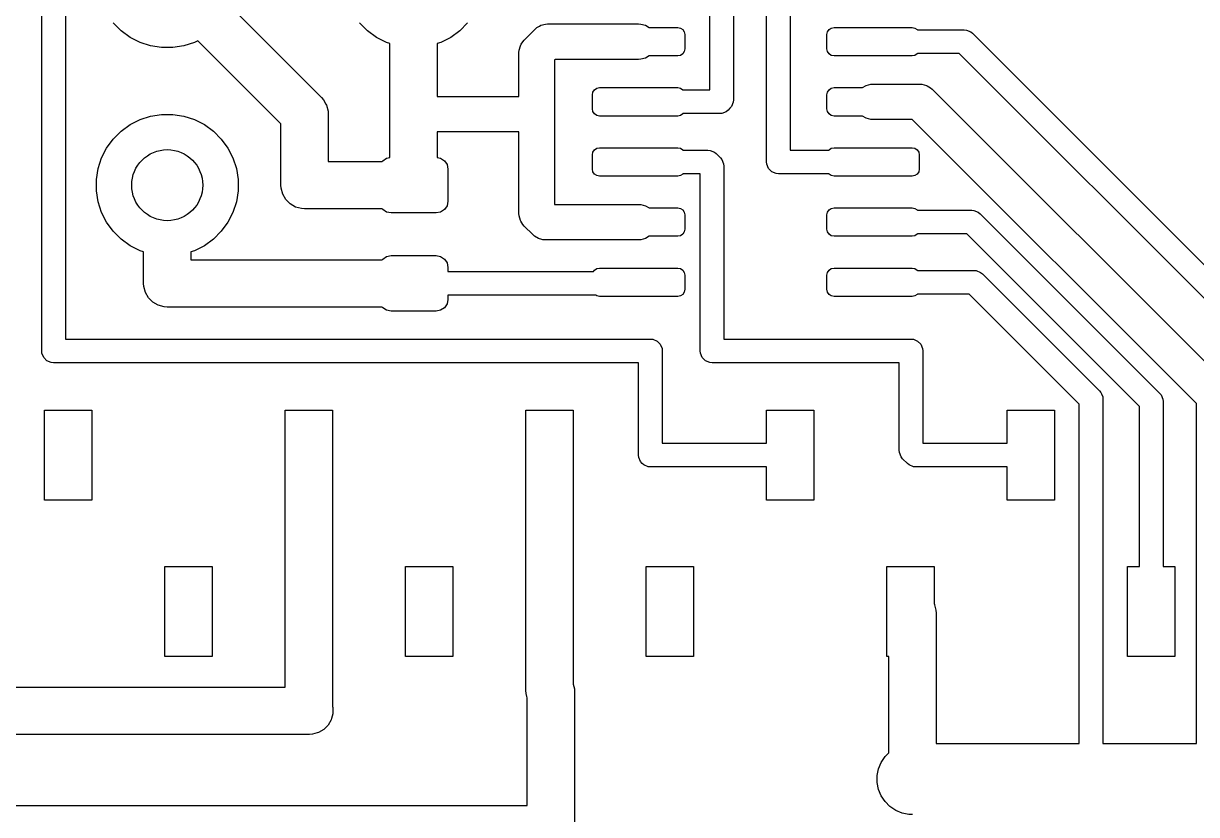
# Model space of a CAD drawing. Header units: millimetres. Extents: x 112.3 to 187.7, y -128.1 to -63.8.
# Drawn here: x 126.07 to 150.83, y -95.49 to -78.78 of the extents above; entities that cross this region are included whole.
import ezdxf

# ---------------------------------------------------------------- set-up
doc = ezdxf.new("R2010")
doc.units = ezdxf.units.MM
doc.layers.add('F.Cu', color=13, linetype='CONTINUOUS', true_color=0xc83434)

msp = doc.modelspace()

# ---------------------------------------------------------------- linework, layer by layer
at = {"layer": 'F.Cu', "linetype": 'CONTINUOUS'}
for p, q in [((126.45, -85.7), (126.45, -75.3)), ((141.05, -75.3), (141.05, -80.4)), ((141.75, -81.71), (141.75, -75.403553)), ((142.25, -75.3), (142.25, -81.46)), ((126.95, -75.55), (126.95, -85.45)), ((140.55, -80.19), (140.55, -75.55)), ((130.450482, -78.443376), (132.353553, -80.346446)), ((128.125828, -78.940609), (127.959391, -78.774172)), ((128.316252, -79.07896), (128.125828, -78.940609)), ((133.325828, -78.940609), (133.159391, -78.774172)), ((133.516252, -79.07896), (133.325828, -78.940609)), ((135.274172, -78.940609), (135.083748, -79.07896)), ((135.440609, -78.774172), (135.274172, -78.940609)), ((136.634835, -79.134835), (136.864835, -78.904835)), ((136.864835, -78.904835), (136.901705, -78.8725)), ((136.901705, -78.8725), (136.901714, -78.872492)), ((136.901714, -78.872492), (136.955462, -78.841461)), ((136.955462, -78.841461), (136.986493, -78.823545)), ((136.986493, -78.823545), (137.081053, -78.798208)), ((137.081053, -78.798208), (137.13, -78.795)), ((137.13, -78.795), (139.05, -78.795)), ((139.05, -78.795), (139.098947, -78.798208)), ((139.098947, -78.798208), (139.193506, -78.823545)), ((139.193506, -78.823545), (139.27397, -78.87)), ((139.27397, -78.87), (139.875, -78.87)), ((139.875, -78.87), (139.932403, -78.881418)), ((139.932403, -78.881418), (139.981066, -78.913934)), ((139.981066, -78.913934), (140.013582, -78.962597)), ((140.013582, -78.962597), (140.025, -79.02)), ((143.025, -79.02), (143.036418, -78.962597)), ((143.036418, -78.962597), (143.068934, -78.913934)), ((143.068934, -78.913934), (143.117597, -78.881418)), ((143.117597, -78.881418), (143.175, -78.87)), ((143.175, -78.87), (144.825, -78.87)), ((144.825, -78.87), (144.882403, -78.881418)), ((144.882403, -78.881418), (144.931066, -78.913934)), ((144.931066, -78.913934), (144.935119, -78.92)), ((144.935119, -78.92), (145.92, -78.92)), ((145.92, -78.92), (145.968773, -78.924804)), ((145.968773, -78.924804), (146.058893, -78.962133)), ((146.058893, -78.962133), (146.058897, -78.962137)), ((146.058897, -78.962137), (146.096777, -78.993223)), ((128.525975, -79.185819), (128.316252, -79.07896)), ((128.749832, -79.258555), (128.525975, -79.185819)), ((129.674025, -79.185819), (129.450168, -79.258555)), ((129.743376, -79.150482), (129.674025, -79.185819)), ((131.5, -80.907106), (129.743376, -79.150482)), ((133.725975, -79.185819), (133.516252, -79.07896)), ((133.8, -79.209871), (133.725975, -79.185819)), ((133.8, -80.7), (133.8, -79.209871)), ((134.874025, -79.185819), (134.8, -79.209871)), ((134.8, -79.209871), (134.8, -80.325)), ((135.083748, -79.07896), (134.874025, -79.185819)), ((136.553545, -79.256493), (136.572754, -79.223223)), ((136.572754, -79.223223), (136.602492, -79.171714)), ((136.602492, -79.171714), (136.6025, -79.171705)), ((136.6025, -79.171705), (136.634835, -79.134835)), ((140.025, -79.02), (140.025, -79.32)), ((143.025, -79.32), (143.025, -79.02)), ((146.096777, -78.993223), (153.776777, -86.673223)), ((128.982311, -79.295376), (128.749832, -79.258555)), ((129.217689, -79.295376), (128.982311, -79.295376)), ((129.450168, -79.258555), (129.217689, -79.295376)), ((136.525, -79.4), (136.528207, -79.351068)), ((136.525, -80.325), (136.525, -79.4)), ((136.528207, -79.351053), (136.553545, -79.256493)), ((136.528207, -79.351068), (136.528207, -79.351053)), ((139.27397, -79.47), (139.193506, -79.516455)), ((139.875, -79.47), (139.27397, -79.47)), ((139.932403, -79.458582), (139.875, -79.47)), ((139.981066, -79.426066), (139.932403, -79.458582)), ((140.013582, -79.377403), (139.981066, -79.426066)), ((140.025, -79.32), (140.013582, -79.377403)), ((143.036418, -79.377403), (143.025, -79.32)), ((143.068934, -79.426066), (143.036418, -79.377403)), ((143.117597, -79.458582), (143.068934, -79.426066)), ((143.175, -79.47), (143.117597, -79.458582)), ((144.825, -79.47), (143.175, -79.47)), ((144.882403, -79.458582), (144.825, -79.47)), ((144.931066, -79.426066), (144.882403, -79.458582)), ((144.935119, -79.42), (144.931066, -79.426066)), ((145.816446, -79.42), (144.935119, -79.42)), ((153.35, -86.953554), (145.816446, -79.42)), ((137.28533, -79.545), (137.275, -79.55533)), ((137.275, -79.55533), (137.275, -80.7)), ((139.05, -79.545), (137.28533, -79.545)), ((139.098947, -79.541792), (139.05, -79.545)), ((139.193506, -79.516455), (139.098947, -79.541792)), ((138.086418, -80.232597), (138.118934, -80.183934)), ((138.118934, -80.183934), (138.167597, -80.151418)), ((138.167597, -80.151418), (138.225, -80.14)), ((138.225, -80.14), (139.875, -80.14)), ((139.875, -80.14), (139.932403, -80.151418)), ((139.932403, -80.151418), (139.981066, -80.183934)), ((139.981066, -80.183934), (139.985119, -80.19)), ((139.985119, -80.19), (140.55, -80.19)), ((143.036418, -80.232597), (143.068934, -80.183934)), ((143.068934, -80.183934), (143.117597, -80.151418)), ((143.117597, -80.151418), (143.175, -80.14)), ((143.175, -80.14), (143.77603, -80.14)), ((143.77603, -80.14), (143.856494, -80.093545)), ((143.856494, -80.093545), (143.951053, -80.068208)), ((143.951053, -80.068208), (144, -80.065)), ((144, -80.065), (144.981948, -80.065)), ((144.981948, -80.065), (145.03088, -80.068207)), ((145.03088, -80.068207), (145.030895, -80.068207)), ((145.030895, -80.068207), (145.125455, -80.093545)), ((145.125455, -80.093545), (145.138762, -80.101228)), ((145.138762, -80.101228), (145.210234, -80.142492)), ((145.210234, -80.142492), (145.210242, -80.1425)), ((145.210242, -80.1425), (145.247113, -80.174835)), ((145.247113, -80.174835), (151.465165, -86.392887)), ((132.353553, -80.346446), (132.396668, -80.39561)), ((132.396668, -80.39561), (132.396677, -80.395619)), ((132.396677, -80.395619), (132.450459, -80.488772)), ((134.8, -80.325), (136.525, -80.325)), ((138.075, -80.29), (138.086418, -80.232597)), ((138.075, -80.59), (138.075, -80.29)), ((141.045197, -80.448772), (141.007868, -80.538892)), ((141.05, -80.4), (141.045197, -80.448762)), ((141.045197, -80.448762), (141.045197, -80.448772)), ((143.025, -80.29), (143.036418, -80.232597)), ((143.025, -80.59), (143.025, -80.29)), ((128.749832, -80.741445), (128.982311, -80.704624)), ((128.982311, -80.704624), (129.217689, -80.704624)), ((129.217689, -80.704624), (129.450168, -80.741445)), ((132.450459, -80.488772), (132.46194, -80.508658)), ((132.46194, -80.508658), (132.495723, -80.634737)), ((132.495723, -80.634737), (132.495723, -80.634752)), ((132.495723, -80.634752), (132.5, -80.7)), ((132.5, -80.7), (132.5, -81.7)), ((133.8, -81.617472), (133.8, -80.7)), ((137.275, -80.7), (137.275, -82.605)), ((138.086418, -80.647403), (138.075, -80.59)), ((138.118934, -80.696066), (138.086418, -80.647403)), ((138.167597, -80.728582), (138.118934, -80.696066)), ((139.981066, -80.696066), (139.932403, -80.728582)), ((139.985119, -80.69), (139.981066, -80.696066)), ((140.76, -80.69), (139.985119, -80.69)), ((140.808773, -80.685196), (140.76, -80.69)), ((140.898893, -80.647867), (140.808773, -80.685196)), ((140.898897, -80.647862), (140.898893, -80.647867)), ((140.936777, -80.616777), (140.898897, -80.647862)), ((140.976777, -80.576776), (140.936777, -80.616777)), ((141.007868, -80.538892), (140.976777, -80.576776)), ((143.036418, -80.647403), (143.025, -80.59)), ((143.068934, -80.696066), (143.036418, -80.647403)), ((143.117597, -80.728582), (143.068934, -80.696066)), ((128.125828, -81.059391), (128.316252, -80.92104)), ((128.316252, -80.92104), (128.525975, -80.814181)), ((128.525975, -80.814181), (128.749832, -80.741445)), ((129.450168, -80.741445), (129.674025, -80.814181)), ((129.674025, -80.814181), (129.883748, -80.92104)), ((129.883748, -80.92104), (130.074172, -81.059391)), ((131.5, -82.2), (131.5, -80.907106)), ((138.225, -80.74), (138.167597, -80.728582)), ((139.875, -80.74), (138.225, -80.74)), ((139.932403, -80.728582), (139.875, -80.74)), ((143.175, -80.74), (143.117597, -80.728582)), ((143.77603, -80.74), (143.175, -80.74)), ((143.856494, -80.786455), (143.77603, -80.74)), ((143.951053, -80.811792), (143.856494, -80.786455)), ((144, -80.815), (143.951053, -80.811792)), ((144.826618, -80.815), (144, -80.815)), ((150.825, -86.813382), (144.826618, -80.815)), ((127.959391, -81.225828), (128.125828, -81.059391)), ((130.074172, -81.059391), (130.240609, -81.225828)), ((136.525, -81.075), (134.8, -81.075)), ((134.8, -81.075), (134.8, -81.617472)), ((136.525, -82.8), (136.525, -81.075)), ((127.714181, -81.625975), (127.82104, -81.416252)), ((127.82104, -81.416252), (127.959391, -81.225828)), ((130.240609, -81.225828), (130.37896, -81.416252)), ((130.37896, -81.416252), (130.485819, -81.625975)), ((138.086418, -81.502597), (138.118934, -81.453934)), ((138.118934, -81.453934), (138.167597, -81.421418)), ((138.167597, -81.421418), (138.225, -81.41)), ((138.225, -81.41), (139.875, -81.41)), ((139.875, -81.41), (139.932403, -81.421418)), ((139.932403, -81.421418), (139.981066, -81.453934)), ((139.981066, -81.453934), (139.985119, -81.46)), ((139.985119, -81.46), (140.51, -81.46)), ((140.51, -81.46), (140.558773, -81.464804)), ((140.558773, -81.464804), (140.648893, -81.502133)), ((142.25, -81.46), (143.064881, -81.46)), ((143.064881, -81.46), (143.068934, -81.453934)), ((143.068934, -81.453934), (143.117597, -81.421418)), ((143.117597, -81.421418), (143.175, -81.41)), ((143.175, -81.41), (144.825, -81.41)), ((144.825, -81.41), (144.882403, -81.421418)), ((144.882403, -81.421418), (144.931066, -81.453934)), ((144.931066, -81.453934), (144.963582, -81.502597)), ((127.641445, -81.849832), (127.714181, -81.625975)), ((130.485819, -81.625975), (130.558555, -81.849832)), ((132.5, -81.7), (133.638683, -81.7)), ((133.638683, -81.7), (133.648223, -81.685723)), ((133.648223, -81.685723), (133.729329, -81.63153)), ((133.729329, -81.63153), (133.8, -81.617472)), ((134.8, -81.617472), (134.870671, -81.63153)), ((134.870671, -81.63153), (134.951777, -81.685723)), ((134.951777, -81.685723), (135.00597, -81.766829)), ((138.075, -81.56), (138.086418, -81.502597)), ((138.075, -81.86), (138.075, -81.56)), ((140.648893, -81.502133), (140.648897, -81.502137)), ((140.648897, -81.502137), (140.686777, -81.533223)), ((140.686777, -81.533223), (140.776777, -81.623223)), ((140.776777, -81.623223), (140.807862, -81.661102)), ((140.807862, -81.661102), (140.807867, -81.661107)), ((140.807867, -81.661107), (140.845196, -81.751227)), ((141.754804, -81.758772), (141.75, -81.71)), ((144.963582, -81.502597), (144.975, -81.56)), ((144.975, -81.56), (144.975, -81.86)), ((127.604624, -82.082311), (127.641445, -81.849832)), ((130.558555, -81.849832), (130.595376, -82.082311)), ((135.00597, -81.766829), (135.025, -81.8625)), ((135.025, -81.8625), (135.025, -82.5375)), ((138.086418, -81.917403), (138.075, -81.86)), ((138.118934, -81.966066), (138.086418, -81.917403)), ((139.985119, -81.96), (139.981066, -81.966066)), ((140.35, -81.96), (139.985119, -81.96)), ((140.35, -85.7), (140.35, -81.96)), ((140.845196, -81.751227), (140.85, -81.8)), ((140.85, -81.8), (140.85, -85.45)), ((141.754804, -81.758773), (141.754804, -81.758772)), ((141.792133, -81.848893), (141.754804, -81.758773)), ((141.861107, -81.917867), (141.792133, -81.848893)), ((141.951227, -81.955196), (141.861107, -81.917867)), ((142, -81.96), (141.951227, -81.955196)), ((143.064881, -81.96), (142, -81.96)), ((143.068934, -81.966066), (143.064881, -81.96)), ((144.963582, -81.917403), (144.931066, -81.966066)), ((144.975, -81.86), (144.963582, -81.917403)), ((127.604624, -82.317689), (127.604624, -82.082311)), ((130.595376, -82.082311), (130.595376, -82.317689)), ((131.504278, -82.265263), (131.5, -82.2)), ((138.167597, -81.998582), (138.118934, -81.966066)), ((138.225, -82.01), (138.167597, -81.998582)), ((139.875, -82.01), (138.225, -82.01)), ((139.932403, -81.998582), (139.875, -82.01)), ((139.981066, -81.966066), (139.932403, -81.998582)), ((143.117597, -81.998582), (143.068934, -81.966066)), ((143.175, -82.01), (143.117597, -81.998582)), ((144.825, -82.01), (143.175, -82.01)), ((144.882403, -81.998582), (144.825, -82.01)), ((144.931066, -81.966066), (144.882403, -81.998582)), ((127.641445, -82.550168), (127.604624, -82.317689)), ((130.595376, -82.317689), (130.558555, -82.550168)), ((131.53806, -82.391342), (131.504278, -82.265263)), ((131.603323, -82.504381), (131.53806, -82.391342)), ((127.714181, -82.774025), (127.641445, -82.550168)), ((130.558555, -82.550168), (130.485819, -82.774025)), ((131.695619, -82.596677), (131.603323, -82.504381)), ((131.808658, -82.66194), (131.695619, -82.596677)), ((131.934737, -82.695722), (131.808658, -82.66194)), ((132, -82.7), (131.934737, -82.695722)), ((133.638683, -82.7), (132, -82.7)), ((133.648223, -82.714277), (133.638683, -82.7)), ((135.00597, -82.633171), (134.951777, -82.714277)), ((135.025, -82.5375), (135.00597, -82.633171)), ((137.275, -82.605), (139.05, -82.605)), ((139.05, -82.605), (139.098947, -82.608208)), ((139.098947, -82.608208), (139.193506, -82.633545)), ((139.193506, -82.633545), (139.27397, -82.68)), ((139.27397, -82.68), (139.875, -82.68)), ((139.875, -82.68), (139.932403, -82.691418)), ((139.932403, -82.691418), (139.981066, -82.723934)), ((143.068934, -82.723934), (143.117597, -82.691418)), ((143.117597, -82.691418), (143.175, -82.68)), ((143.175, -82.68), (144.825, -82.68)), ((144.825, -82.68), (144.882403, -82.691418)), ((144.882403, -82.691418), (144.931066, -82.723934)), ((127.82104, -82.983748), (127.714181, -82.774025)), ((130.485819, -82.774025), (130.37896, -82.983748)), ((133.729329, -82.76847), (133.648223, -82.714277)), ((133.825, -82.7875), (133.729329, -82.76847)), ((134.775, -82.7875), (133.825, -82.7875)), ((134.870671, -82.76847), (134.775, -82.7875)), ((134.951777, -82.714277), (134.870671, -82.76847)), ((136.528207, -82.848931), (136.525, -82.8)), ((136.528207, -82.848947), (136.528207, -82.848931)), ((136.553545, -82.943507), (136.528207, -82.848947)), ((136.563468, -82.960693), (136.553545, -82.943507)), ((139.981066, -82.723934), (140.013582, -82.772597)), ((140.013582, -82.772597), (140.025, -82.83)), ((140.025, -82.83), (140.025, -83.13)), ((143.025, -82.83), (143.036418, -82.772597)), ((143.025, -83.13), (143.025, -82.83)), ((143.036418, -82.772597), (143.068934, -82.723934)), ((144.931066, -82.723934), (144.935119, -82.73)), ((144.935119, -82.73), (146.08, -82.73)), ((146.08, -82.73), (146.128773, -82.734804)), ((146.128773, -82.734804), (146.218893, -82.772133)), ((146.218893, -82.772133), (146.218897, -82.772137)), ((146.218897, -82.772137), (146.256777, -82.803223)), ((146.256777, -82.803223), (150.047066, -86.593512)), ((127.959391, -83.174172), (127.82104, -82.983748)), ((128.125828, -83.340609), (127.959391, -83.174172)), ((130.240609, -83.174172), (130.074172, -83.340609)), ((130.37896, -82.983748), (130.240609, -83.174172)), ((136.602492, -83.028286), (136.563468, -82.960693)), ((136.6025, -83.028294), (136.602492, -83.028286)), ((136.634835, -83.065165), (136.6025, -83.028294)), ((136.814835, -83.245165), (136.634835, -83.065165)), ((140.013582, -83.187403), (139.981066, -83.236066)), ((140.025, -83.13), (140.013582, -83.187403)), ((143.036418, -83.187403), (143.025, -83.13)), ((143.068934, -83.236066), (143.036418, -83.187403)), ((128.316252, -83.47896), (128.125828, -83.340609)), ((130.074172, -83.340609), (129.883748, -83.47896)), ((136.851705, -83.277499), (136.814835, -83.245165)), ((136.851714, -83.277508), (136.851705, -83.277499)), ((136.936494, -83.326455), (136.851714, -83.277508)), ((137.005715, -83.345002), (136.936494, -83.326455)), ((137.031052, -83.351792), (137.005715, -83.345002)), ((137.031053, -83.351792), (137.031052, -83.351792)), ((137.08, -83.355), (137.031053, -83.351792)), ((139.05, -83.355), (137.08, -83.355)), ((139.098947, -83.351792), (139.05, -83.355)), ((139.193506, -83.326455), (139.098947, -83.351792)), ((139.27397, -83.28), (139.193506, -83.326455)), ((139.875, -83.28), (139.27397, -83.28)), ((139.932403, -83.268582), (139.875, -83.28)), ((139.981066, -83.236066), (139.932403, -83.268582)), ((143.117597, -83.268582), (143.068934, -83.236066)), ((143.175, -83.28), (143.117597, -83.268582)), ((144.825, -83.28), (143.175, -83.28)), ((144.882403, -83.268582), (144.825, -83.28)), ((144.931066, -83.236066), (144.882403, -83.268582)), ((144.935119, -83.23), (144.931066, -83.236066)), ((145.976446, -83.23), (144.935119, -83.23)), ((149.620289, -86.873843), (145.976446, -83.23)), ((128.525975, -83.585819), (128.316252, -83.47896)), ((128.6, -83.609871), (128.525975, -83.585819)), ((128.6, -84.275), (128.6, -83.609871)), ((129.674025, -83.585819), (129.6, -83.609871)), ((129.6, -83.609871), (129.6, -83.775)), ((129.883748, -83.47896), (129.674025, -83.585819)), ((133.729329, -83.70653), (133.825, -83.6875)), ((133.825, -83.6875), (134.775, -83.6875)), ((134.775, -83.6875), (134.870671, -83.70653)), ((129.6, -83.775), (133.638683, -83.775)), ((133.638683, -83.775), (133.648223, -83.760723)), ((133.648223, -83.760723), (133.729329, -83.70653)), ((134.870671, -83.70653), (134.951777, -83.760723)), ((134.951777, -83.760723), (135.00597, -83.841829)), ((135.00597, -83.841829), (135.025, -83.9375)), ((135.025, -83.9375), (135.025, -84.025)), ((135.025, -84.025), (138.098176, -84.025)), ((138.098176, -84.025), (138.118934, -83.993934)), ((138.118934, -83.993934), (138.167597, -83.961418)), ((138.167597, -83.961418), (138.225, -83.95)), ((138.225, -83.95), (139.875, -83.95)), ((139.875, -83.95), (139.932403, -83.961418)), ((139.932403, -83.961418), (139.981066, -83.993934)), ((139.981066, -83.993934), (140.013582, -84.042597)), ((140.013582, -84.042597), (140.025, -84.1)), ((140.025, -84.1), (140.025, -84.4)), ((143.025, -84.1), (143.036418, -84.042597)), ((143.025, -84.4), (143.025, -84.1)), ((143.036418, -84.042597), (143.068934, -83.993934)), ((143.068934, -83.993934), (143.117597, -83.961418)), ((143.117597, -83.961418), (143.175, -83.95)), ((143.175, -83.95), (144.825, -83.95)), ((144.825, -83.95), (144.882403, -83.961418)), ((144.882403, -83.961418), (144.931066, -83.993934)), ((144.931066, -83.993934), (144.935119, -84)), ((144.935119, -84), (146.128507, -84)), ((146.128507, -84), (146.17728, -84.004804)), ((146.17728, -84.004804), (146.2674, -84.042133)), ((146.2674, -84.042133), (146.267404, -84.042137)), ((146.267404, -84.042137), (146.305284, -84.073223)), ((146.305284, -84.073223), (148.776777, -86.544716)), ((128.604278, -84.340263), (128.6, -84.275)), ((128.63806, -84.466342), (128.604278, -84.340263)), ((140.025, -84.4), (140.013582, -84.457403)), ((143.036418, -84.457403), (143.025, -84.4)), ((128.703323, -84.579381), (128.63806, -84.466342)), ((128.795619, -84.671677), (128.703323, -84.579381)), ((128.908658, -84.73694), (128.795619, -84.671677)), ((135.025, -84.6125), (135.00597, -84.708171)), ((138.14727, -84.525), (135.025, -84.525)), ((135.025, -84.525), (135.025, -84.6125)), ((138.167597, -84.538582), (138.14727, -84.525)), ((138.225, -84.55), (138.167597, -84.538582)), ((139.875, -84.55), (138.225, -84.55)), ((139.932403, -84.538582), (139.875, -84.55)), ((139.981066, -84.506066), (139.932403, -84.538582)), ((140.013582, -84.457403), (139.981066, -84.506066)), ((143.068934, -84.506066), (143.036418, -84.457403)), ((143.117597, -84.538582), (143.068934, -84.506066)), ((143.175, -84.55), (143.117597, -84.538582)), ((144.825, -84.55), (143.175, -84.55)), ((144.882403, -84.538582), (144.825, -84.55)), ((144.931066, -84.506066), (144.882403, -84.538582)), ((144.935119, -84.5), (144.931066, -84.506066)), ((146.024953, -84.5), (144.935119, -84.5)), ((148.35, -86.825047), (146.024953, -84.5)), ((129.034737, -84.770722), (128.908658, -84.73694)), ((129.1, -84.775), (129.034737, -84.770722)), ((133.638683, -84.775), (129.1, -84.775)), ((133.648223, -84.789277), (133.638683, -84.775)), ((133.729329, -84.84347), (133.648223, -84.789277)), ((133.825, -84.8625), (133.729329, -84.84347)), ((134.775, -84.8625), (133.825, -84.8625)), ((134.870671, -84.84347), (134.775, -84.8625)), ((134.951777, -84.789277), (134.870671, -84.84347)), ((135.00597, -84.708171), (134.951777, -84.789277)), ((126.95, -85.45), (139.3, -85.45)), ((139.3, -85.45), (139.348773, -85.454804)), ((139.348773, -85.454804), (139.438893, -85.492133)), ((139.438893, -85.492133), (139.507867, -85.561107)), ((139.507867, -85.561107), (139.545196, -85.651227)), ((139.545196, -85.651227), (139.55, -85.7)), ((140.85, -85.45), (144.8, -85.45)), ((144.8, -85.45), (144.848773, -85.454804)), ((144.848773, -85.454804), (144.938893, -85.492133)), ((144.938893, -85.492133), (145.007867, -85.561107)), ((145.007867, -85.561107), (145.045196, -85.651227)), ((145.045196, -85.651227), (145.05, -85.7)), ((126.454804, -85.748773), (126.45, -85.7)), ((126.492133, -85.838893), (126.454804, -85.748773)), ((126.561107, -85.907867), (126.492133, -85.838893)), ((126.651227, -85.945196), (126.561107, -85.907867)), ((139.55, -85.7), (139.55, -87.651782)), ((140.354804, -85.748773), (140.35, -85.7)), ((140.392133, -85.838893), (140.354804, -85.748773)), ((140.461107, -85.907867), (140.392133, -85.838893)), ((140.551227, -85.945196), (140.461107, -85.907867)), ((145.05, -85.7), (145.05, -87.651782)), ((126.7, -85.95), (126.651227, -85.945196)), ((139.05, -85.95), (126.7, -85.95)), ((139.05, -87.9), (139.05, -85.95)), ((140.6, -85.95), (140.551227, -85.945196)), ((144.55, -85.95), (140.6, -85.95)), ((144.55, -87.8), (144.55, -85.95)), ((148.776777, -86.544716), (148.807868, -86.582601)), ((148.807868, -86.582601), (148.818846, -86.609105)), ((148.818846, -86.609105), (148.845196, -86.67272)), ((150.047066, -86.593512), (150.078151, -86.631391)), ((150.078151, -86.631391), (150.078156, -86.631396)), ((150.078156, -86.631396), (150.115485, -86.721516)), ((148.35, -93.99489), (148.35, -86.825047)), ((148.845196, -86.67272), (148.85, -86.721493)), ((148.85, -86.721493), (148.85, -93.99489)), ((149.620289, -90.251782), (149.620289, -86.873843)), ((150.115485, -86.721516), (150.120289, -86.770289)), ((150.120289, -86.770289), (150.120289, -90.251782)), ((150.825, -93.99489), (150.825, -86.813382)), ((126.510289, -88.851782), (126.510289, -86.951782)), ((126.510289, -86.951782), (127.510289, -86.951782)), ((127.510289, -86.951782), (127.510289, -88.851782)), ((131.590289, -88.851782), (131.590289, -86.951782)), ((131.590289, -86.951782), (132.590289, -86.951782)), ((132.590289, -86.951782), (132.590289, -87.901782)), ((136.670289, -88.851782), (136.670289, -86.951782)), ((136.670289, -86.951782), (137.670289, -86.951782)), ((137.670289, -86.951782), (137.670289, -87.901782)), ((141.750289, -87.651782), (141.750289, -86.951782)), ((141.750289, -86.951782), (142.750289, -86.951782)), ((142.750289, -86.951782), (142.750289, -88.851782)), ((146.830289, -87.651782), (146.830289, -86.951782)), ((146.830289, -86.951782), (147.830289, -86.951782)), ((147.830289, -86.951782), (147.830289, -88.851782)), ((139.55, -87.651782), (141.750289, -87.651782)), ((145.05, -87.651782), (146.830289, -87.651782)), ((132.590289, -87.901782), (132.590289, -93.214457)), ((137.670289, -87.901782), (137.670289, -92.739817)), ((139.054804, -87.948773), (139.05, -87.9)), ((144.554804, -87.848773), (144.55, -87.8)), ((144.592133, -87.938893), (144.554804, -87.848773)), ((139.092133, -88.038893), (139.054804, -87.948773)), ((139.092137, -88.038897), (139.092133, -88.038893)), ((139.123223, -88.076777), (139.092137, -88.038897)), ((139.125005, -88.078559), (139.123223, -88.076777)), ((139.162884, -88.109644), (139.125005, -88.078559)), ((139.162889, -88.109649), (139.162884, -88.109644)), ((139.253009, -88.146978), (139.162889, -88.109649)), ((139.301782, -88.151782), (139.253009, -88.146978)), ((144.592137, -87.938897), (144.592133, -87.938893)), ((144.623223, -87.976777), (144.592137, -87.938897)), ((144.725005, -88.078558), (144.623223, -87.976777)), ((144.762884, -88.109644), (144.725005, -88.078558)), ((144.762889, -88.109649), (144.762884, -88.109644)), ((144.853009, -88.146978), (144.762889, -88.109649)), ((144.901782, -88.151782), (144.853009, -88.146978)), ((141.750289, -88.151782), (139.301782, -88.151782)), ((141.750289, -88.851782), (141.750289, -88.151782)), ((146.830289, -88.151782), (144.901782, -88.151782)), ((146.830289, -88.851782), (146.830289, -88.151782)), ((127.510289, -88.851782), (126.510289, -88.851782)), ((131.590289, -92.8), (131.590289, -88.851782)), ((136.670289, -92.870289), (136.670289, -88.851782)), ((142.750289, -88.851782), (141.750289, -88.851782)), ((147.830289, -88.851782), (146.830289, -88.851782)), ((129.050289, -92.151782), (129.050289, -90.251782)), ((129.050289, -90.251782), (130.050289, -90.251782)), ((130.050289, -90.251782), (130.050289, -92.151782)), ((134.130289, -92.151782), (134.130289, -90.251782)), ((134.130289, -90.251782), (135.130289, -90.251782)), ((135.130289, -90.251782), (135.130289, -92.151782)), ((139.210289, -92.151782), (139.210289, -90.251782)), ((139.210289, -90.251782), (140.210289, -90.251782)), ((140.210289, -90.251782), (140.210289, -92.151782)), ((144.290289, -92.151782), (144.290289, -90.251782)), ((144.290289, -90.251782), (145.290289, -90.251782)), ((145.290289, -90.251782), (145.290289, -91.046922)), ((149.370289, -92.151782), (149.370289, -90.251782)), ((149.370289, -90.251782), (149.620289, -90.251782)), ((150.120289, -90.251782), (150.370289, -90.251782)), ((150.370289, -90.251782), (150.370289, -92.151782)), ((145.290289, -91.046922), (145.292444, -91.050655)), ((145.292444, -91.050655), (145.295245, -91.061108)), ((145.295245, -91.061108), (145.326227, -91.176734)), ((145.326227, -91.176734), (145.326227, -91.176749)), ((145.326227, -91.176749), (145.330504, -91.241997)), ((145.330504, -91.241997), (145.330504, -93.99489)), ((130.050289, -92.151782), (129.050289, -92.151782)), ((135.130289, -92.151782), (134.130289, -92.151782)), ((140.210289, -92.151782), (139.210289, -92.151782)), ((144.330504, -92.151782), (144.290289, -92.151782)), ((144.330504, -94.189337), (144.330504, -92.151782)), ((150.370289, -92.151782), (149.370289, -92.151782)), ((123.2, -92.8), (131.590289, -92.8)), ((137.670289, -92.739817), (137.695723, -92.834737)), ((137.695723, -92.834737), (137.695723, -92.834752)), ((137.695723, -92.834752), (137.7, -92.9)), ((136.674566, -92.935536), (136.670289, -92.870289)), ((136.674566, -92.935552), (136.674566, -92.935536)), ((136.691835, -93), (136.674566, -92.935552)), ((136.7, -93.030471), (136.691835, -93)), ((136.7, -95.3), (136.7, -93.030471)), ((137.7, -92.9), (137.7, -95.8)), ((132.590289, -93.214457), (132.595723, -93.234737)), ((132.595723, -93.234737), (132.595723, -93.365263)), ((132.56194, -93.491342), (132.496677, -93.604381)), ((132.569079, -93.464698), (132.56194, -93.491342)), ((132.595723, -93.365263), (132.569079, -93.464698)), ((132.1, -93.8), (122.7, -93.8)), ((132.165248, -93.795723), (132.1, -93.8)), ((132.165263, -93.795723), (132.165248, -93.795723)), ((132.264698, -93.769079), (132.165263, -93.795723)), ((132.291342, -93.76194), (132.264698, -93.769079)), ((132.404381, -93.696677), (132.291342, -93.76194)), ((132.496677, -93.604381), (132.404381, -93.696677)), ((145.330504, -93.99489), (148.35, -93.99489)), ((148.85, -93.99489), (150.825, -93.99489)), ((144.169063, -94.391342), (144.250746, -94.269095)), ((144.250746, -94.269095), (144.330504, -94.189337)), ((144.084115, -94.671377), (144.112799, -94.527176)), ((144.112799, -94.527176), (144.169063, -94.391342)), ((144.084115, -94.818403), (144.084115, -94.671377)), ((144.112799, -94.962604), (144.084115, -94.818403)), ((144.169063, -95.098438), (144.112799, -94.962604)), ((113.4, -95.3), (136.7, -95.3)), ((144.250746, -95.220685), (144.169063, -95.098438)), ((144.354709, -95.324648), (144.250746, -95.220685)), ((144.476956, -95.406331), (144.354709, -95.324648)), ((144.61279, -95.462595), (144.476956, -95.406331)), ((144.756991, -95.491279), (144.61279, -95.462595)), ((144.830504, -95.49489), (144.756991, -95.491279))]:
    msp.add_line(p, q, dxfattribs=at)
at = {"layer": 'F.Cu'}
msp.add_circle((129.1, -82.2), 0.75, dxfattribs=at)
msp.add_circle((129.1, -82.2), 0.75, dxfattribs=at)
msp.add_circle((129.1, -82.2), 0.75, dxfattribs=at)

doc.saveas('drawing.dxf')
